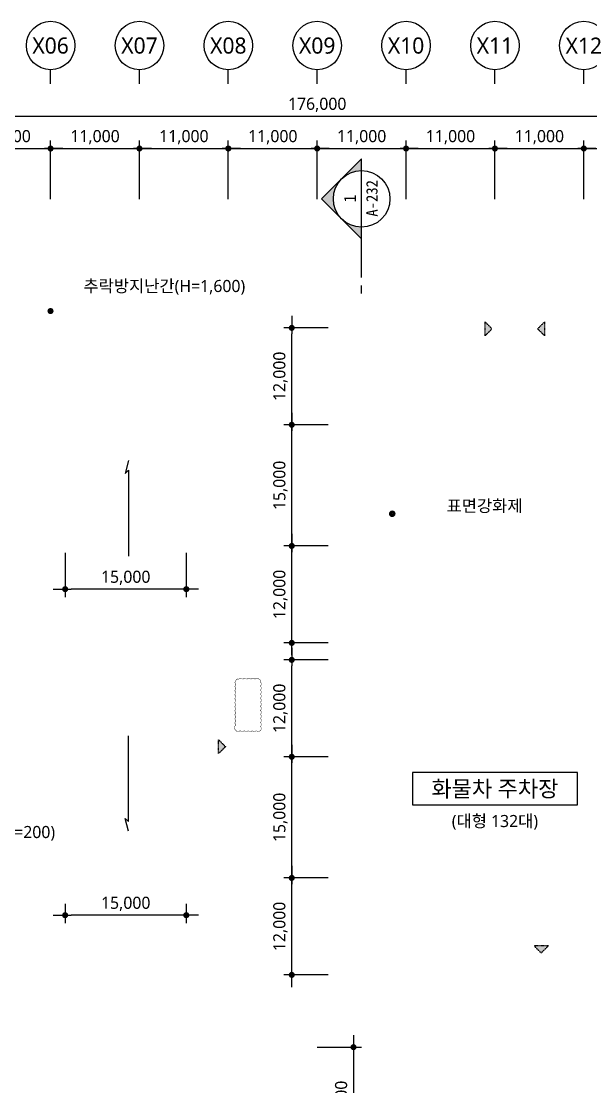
# Model space of a CAD drawing. Header units: millimetres. Extents: x 3546612 to 5615882, y 547008 to 3162891.
# Drawn here: x 4917487 to 4987964, y 2734002 to 2865891 of the extents above; entities that cross this region are included whole.
import ezdxf
from ezdxf.enums import TextEntityAlignment as Align

# ---------------------------------------------------------------- set-up
doc = ezdxf.new("R2010")
doc.units = ezdxf.units.MM
doc.linetypes.add('DASHDOTX2', pattern=[2, 1, -0.5, 0, -0.5])
for name, color, linetype, lineweight in [('A-AXIS-BUBL', 7, 'Continuous', 25), ('A-DIMS', 7, 'Continuous', 25), ('A-MKXS-LEAD', 7, 'Continuous', 25), ('A-MKXS-MAK1', 3, 'Continuous', 25), ('A-MKXS-MAK2', 3, 'DASHDOTX2', 25), ('A-MKXS-TEXT1', 3, 'Continuous', 25), ('A-MKXS-TEXT2', 7, 'Continuous', 25), ('A-XXXX-SYMB', 7, 'Continuous', 25), ('A-XXXX-TXT2', 3, 'Continuous', 25), ('REV-202205', 20, 'Continuous', 25)]:
    doc.layers.add(name, color=color, linetype=linetype, lineweight=lineweight)
doc.styles.add('HY울릉도L', font='')
doc.styles.add('돋움체', font='')
doc.styles.add('맑은고딕', font='malgun.ttf')
doc.styles.get('HY울릉도L').set_extended_font_data('HYwulM')
doc.styles.get('돋움체').set_extended_font_data('DotumChe')
doc.dimstyles.new('CDIM', dxfattribs={"dimtxt": 3, "dimasz": 1.5, "dimexe": 2, "dimexo": 1, "dimgap": 1, "dimtad": 1, "dimdec": 0, "dimrnd": 0.5, "dimzin": 0, "dimdsep": 32, "dimlunit": 6, "dimtxsty": 'HY울릉도L', "dimblk1": '_CIDOT', "dimblk2": '_CIDOT', "dimsah": 1, "dimcen": 5.5, "dimclrd": 2, "dimclre": 2, "dimclrt": 7, "dimadec": 0, "dimazin": 0, "dimtfac": 1, "dimtdec": 0, "dimtix": 1, "dimtmove": 2, "dimatfit": 1, "dimldrblk": '_CIDOT', "dimfxl": 1, "dimtolj": 1, "dimtzin": 0, "dimlwd": -1, "dimarcsym": 0})

# ---------------------------------------------------------------- blocks, each defined once
blk = doc.blocks.new('_CIDOT')
at = {"color": 0, "linetype": 'ByBlock'}
blk.add_line((2, 0), (-1, 0), dxfattribs=at)
at = {"color": 0, "linetype": 'ByBlock', "const_width": 0.5}
blk.add_lwpolyline([(-0.25, 0, 1), (0.25, 0, 1)], format="xyb", close=True, dxfattribs=at)
blk = doc.blocks.new('*D32')
at = {"layer": 'A-DIMS', "lineweight": -2, "transparency": 16777216}
for p, q in [((170693, 255621), (170693, 262871)), ((181693, 255621), (181693, 262871))]:
    blk.add_line(p, q, dxfattribs=at)
at = {"layer": 'A-DIMS', "transparency": 16777216}
blk.add_line((171443, 261871), (180943, 261871), dxfattribs=at)
at = {"layer": 'A-DIMS', "transparency": 16777216, "xscale": 750, "yscale": 750, "zscale": 750, "rotation": 180}
blk.add_blockref('_CIDOT', (170693, 261871), dxfattribs=at)
at = {"layer": 'A-DIMS', "transparency": 16777216, "xscale": 750, "yscale": 750, "zscale": 750}
blk.add_blockref('_CIDOT', (181693, 261871), dxfattribs=at)
at = {"layer": 'A-DIMS', "color": 3, "transparency": 16777216, "insert": (176193, 263275), "char_height": 1500, "attachment_point": 5, "style": '맑은고딕'}
blk.add_mtext('\\A1;11,000', dxfattribs=at)
blk = doc.blocks.new('*D33')
at = {"layer": 'A-DIMS', "lineweight": -2, "transparency": 16777216}
for p, q in [((181693, 255621), (181693, 262871)), ((192693, 255621), (192693, 262871))]:
    blk.add_line(p, q, dxfattribs=at)
at = {"layer": 'A-DIMS', "transparency": 16777216}
blk.add_line((182443, 261871), (191943, 261871), dxfattribs=at)
at = {"layer": 'A-DIMS', "transparency": 16777216, "xscale": 750, "yscale": 750, "zscale": 750, "rotation": 180}
blk.add_blockref('_CIDOT', (181693, 261871), dxfattribs=at)
at = {"layer": 'A-DIMS', "transparency": 16777216, "xscale": 750, "yscale": 750, "zscale": 750}
blk.add_blockref('_CIDOT', (192693, 261871), dxfattribs=at)
at = {"layer": 'A-DIMS', "color": 3, "transparency": 16777216, "insert": (187193, 263275), "char_height": 1500, "attachment_point": 5, "style": '맑은고딕'}
blk.add_mtext('\\A1;11,000', dxfattribs=at)
blk = doc.blocks.new('*D34')
at = {"layer": 'A-DIMS', "lineweight": -2, "transparency": 16777216}
for p, q in [((192693, 255621), (192693, 262871)), ((203693, 255621), (203693, 262871))]:
    blk.add_line(p, q, dxfattribs=at)
at = {"layer": 'A-DIMS', "transparency": 16777216}
blk.add_line((193443, 261871), (202943, 261871), dxfattribs=at)
at = {"layer": 'A-DIMS', "transparency": 16777216, "xscale": 750, "yscale": 750, "zscale": 750, "rotation": 180}
blk.add_blockref('_CIDOT', (192693, 261871), dxfattribs=at)
at = {"layer": 'A-DIMS', "transparency": 16777216, "xscale": 750, "yscale": 750, "zscale": 750}
blk.add_blockref('_CIDOT', (203693, 261871), dxfattribs=at)
at = {"layer": 'A-DIMS', "color": 3, "transparency": 16777216, "insert": (198193, 263275), "char_height": 1500, "attachment_point": 5, "style": '맑은고딕'}
blk.add_mtext('\\A1;11,000', dxfattribs=at)
blk = doc.blocks.new('*D35')
at = {"layer": 'A-DIMS', "lineweight": -2, "transparency": 16777216}
for p, q in [((203693, 255621), (203693, 262871)), ((214693, 255621), (214693, 262871))]:
    blk.add_line(p, q, dxfattribs=at)
at = {"layer": 'A-DIMS', "transparency": 16777216}
blk.add_line((204443, 261871), (213943, 261871), dxfattribs=at)
at = {"layer": 'A-DIMS', "transparency": 16777216, "xscale": 750, "yscale": 750, "zscale": 750, "rotation": 180}
blk.add_blockref('_CIDOT', (203693, 261871), dxfattribs=at)
at = {"layer": 'A-DIMS', "transparency": 16777216, "xscale": 750, "yscale": 750, "zscale": 750}
blk.add_blockref('_CIDOT', (214693, 261871), dxfattribs=at)
at = {"layer": 'A-DIMS', "color": 3, "transparency": 16777216, "insert": (209193, 263275), "char_height": 1500, "attachment_point": 5, "style": '맑은고딕'}
blk.add_mtext('\\A1;11,000', dxfattribs=at)
blk = doc.blocks.new('*D36')
at = {"layer": 'A-DIMS', "lineweight": -2, "transparency": 16777216}
for p, q in [((214693, 255621), (214693, 262871)), ((225693, 255621), (225693, 262871))]:
    blk.add_line(p, q, dxfattribs=at)
at = {"layer": 'A-DIMS', "transparency": 16777216}
blk.add_line((215443, 261871), (224943, 261871), dxfattribs=at)
at = {"layer": 'A-DIMS', "transparency": 16777216, "xscale": 750, "yscale": 750, "zscale": 750, "rotation": 180}
blk.add_blockref('_CIDOT', (214693, 261871), dxfattribs=at)
at = {"layer": 'A-DIMS', "transparency": 16777216, "xscale": 750, "yscale": 750, "zscale": 750}
blk.add_blockref('_CIDOT', (225693, 261871), dxfattribs=at)
at = {"layer": 'A-DIMS', "color": 3, "transparency": 16777216, "insert": (220193, 263275), "char_height": 1500, "attachment_point": 5, "style": '맑은고딕'}
blk.add_mtext('\\A1;11,000', dxfattribs=at)
blk = doc.blocks.new('*D37')
at = {"layer": 'A-DIMS', "lineweight": -2, "transparency": 16777216}
for p, q in [((225693, 255621), (225693, 262871)), ((236693, 255621), (236693, 262871))]:
    blk.add_line(p, q, dxfattribs=at)
at = {"layer": 'A-DIMS', "transparency": 16777216}
blk.add_line((226443, 261871), (235943, 261871), dxfattribs=at)
at = {"layer": 'A-DIMS', "transparency": 16777216, "xscale": 750, "yscale": 750, "zscale": 750, "rotation": 180}
blk.add_blockref('_CIDOT', (225693, 261871), dxfattribs=at)
at = {"layer": 'A-DIMS', "transparency": 16777216, "xscale": 750, "yscale": 750, "zscale": 750}
blk.add_blockref('_CIDOT', (236693, 261871), dxfattribs=at)
at = {"layer": 'A-DIMS', "color": 3, "transparency": 16777216, "insert": (231193, 263275), "char_height": 1500, "attachment_point": 5, "style": '맑은고딕'}
blk.add_mtext('\\A1;11,000', dxfattribs=at)
blk = doc.blocks.new('*D38')
at = {"layer": 'A-DIMS', "lineweight": -2, "transparency": 16777216}
for p, q in [((236693, 255621), (236693, 262871)), ((247693, 255621), (247693, 262871))]:
    blk.add_line(p, q, dxfattribs=at)
at = {"layer": 'A-DIMS', "transparency": 16777216}
blk.add_line((237443, 261871), (246943, 261871), dxfattribs=at)
at = {"layer": 'A-DIMS', "transparency": 16777216, "xscale": 750, "yscale": 750, "zscale": 750, "rotation": 180}
blk.add_blockref('_CIDOT', (236693, 261871), dxfattribs=at)
at = {"layer": 'A-DIMS', "transparency": 16777216, "xscale": 750, "yscale": 750, "zscale": 750}
blk.add_blockref('_CIDOT', (247693, 261871), dxfattribs=at)
at = {"layer": 'A-DIMS', "color": 3, "transparency": 16777216, "insert": (242193, 263275), "char_height": 1500, "attachment_point": 5, "style": '맑은고딕'}
blk.add_mtext('\\A1;11,000', dxfattribs=at)
blk = doc.blocks.new('*D39')
at = {"layer": 'A-DIMS', "lineweight": -2, "transparency": 16777216}
for p, q in [((247693, 255621), (247693, 262871)), ((258693, 255621), (258693, 262871))]:
    blk.add_line(p, q, dxfattribs=at)
at = {"layer": 'A-DIMS', "transparency": 16777216}
blk.add_line((248443, 261871), (257943, 261871), dxfattribs=at)
at = {"layer": 'A-DIMS', "transparency": 16777216, "xscale": 750, "yscale": 750, "zscale": 750, "rotation": 180}
blk.add_blockref('_CIDOT', (247693, 261871), dxfattribs=at)
at = {"layer": 'A-DIMS', "transparency": 16777216, "xscale": 750, "yscale": 750, "zscale": 750}
blk.add_blockref('_CIDOT', (258693, 261871), dxfattribs=at)
at = {"layer": 'A-DIMS', "color": 3, "transparency": 16777216, "insert": (253193, 263275), "char_height": 1500, "attachment_point": 5, "style": '맑은고딕'}
blk.add_mtext('\\A1;11,000', dxfattribs=at)
blk = doc.blocks.new('*D43')
at = {"layer": 'A-DIMS', "lineweight": -2, "transparency": 16777216}
for p, q in [((126693, 255621), (126693, 266871)), ((302693, 255621), (302693, 266871))]:
    blk.add_line(p, q, dxfattribs=at)
at = {"layer": 'A-DIMS', "transparency": 16777216}
blk.add_line((127443, 265871), (301943, 265871), dxfattribs=at)
at = {"layer": 'A-DIMS', "transparency": 16777216, "xscale": 750, "yscale": 750, "zscale": 750, "rotation": 180}
blk.add_blockref('_CIDOT', (126693, 265871), dxfattribs=at)
at = {"layer": 'A-DIMS', "transparency": 16777216, "xscale": 750, "yscale": 750, "zscale": 750}
blk.add_blockref('_CIDOT', (302693, 265871), dxfattribs=at)
at = {"layer": 'A-DIMS', "color": 3, "transparency": 16777216, "insert": (214693, 267275), "char_height": 1500, "attachment_point": 5, "style": '맑은고딕'}
blk.add_mtext('\\A1;176,000', dxfattribs=at)
blk = doc.blocks.new('*D67')
at = {"layer": 'A-DIMS', "lineweight": -2, "transparency": 16777216}
for p, q in [((4955462, 2759841), (4949962, 2759841)), ((4955462, 2747841), (4949962, 2747841))]:
    blk.add_line(p, q, dxfattribs=at)
at = {"layer": 'A-DIMS', "transparency": 16777216}
blk.add_line((4950962, 2748591), (4950962, 2759091), dxfattribs=at)
at = {"layer": 'A-DIMS', "transparency": 16777216, "xscale": 750, "yscale": 750, "zscale": 750}
for p, rotation in [((4950962, 2759841), 90), ((4950962, 2747841), 270)]:
    blk.add_blockref('_CIDOT', p, dxfattribs=dict(at, rotation=rotation))
at = {"layer": 'A-DIMS', "color": 3, "transparency": 16777216, "insert": (4949557, 2753841), "char_height": 1500, "attachment_point": 5, "rotation": 90, "style": '맑은고딕'}
blk.add_mtext('\\A1;12,000', dxfattribs=at)
blk = doc.blocks.new('*D70')
at = {"layer": 'A-DIMS', "lineweight": -2, "transparency": 16777216}
for p, q in [((4954106, 2738891), (4959606, 2738891)), ((4954106, 2724491), (4959606, 2724491))]:
    blk.add_line(p, q, dxfattribs=at)
at = {"layer": 'A-DIMS', "transparency": 16777216}
blk.add_line((4958606, 2738141), (4958606, 2725241), dxfattribs=at)
at = {"layer": 'A-DIMS', "transparency": 16777216, "xscale": 750, "yscale": 750, "zscale": 750}
for p, rotation in [((4958606, 2738891), 90), ((4958606, 2724491), 270)]:
    blk.add_blockref('_CIDOT', p, dxfattribs=dict(at, rotation=rotation))
at = {"layer": 'A-DIMS', "color": 3, "transparency": 16777216, "insert": (4957201, 2731691), "char_height": 1500, "attachment_point": 5, "rotation": 90, "style": '맑은고딕'}
blk.add_mtext('\\A1;14,400', dxfattribs=at)
blk = doc.blocks.new('*D72')
at = {"layer": 'A-DIMS', "lineweight": -2, "transparency": 16777216}
for p, q in [((4955462, 2774841), (4949962, 2774841)), ((4955462, 2759841), (4949962, 2759841))]:
    blk.add_line(p, q, dxfattribs=at)
at = {"layer": 'A-DIMS', "transparency": 16777216}
blk.add_line((4950962, 2760591), (4950962, 2774091), dxfattribs=at)
at = {"layer": 'A-DIMS', "transparency": 16777216, "xscale": 750, "yscale": 750, "zscale": 750}
for p, rotation in [((4950962, 2774841), 90), ((4950962, 2759841), 270)]:
    blk.add_blockref('_CIDOT', p, dxfattribs=dict(at, rotation=rotation))
at = {"layer": 'A-DIMS', "color": 3, "transparency": 16777216, "insert": (4949557, 2767341), "char_height": 1500, "attachment_point": 5, "rotation": 90, "style": '맑은고딕'}
blk.add_mtext('\\A1;15,000', dxfattribs=at)
blk = doc.blocks.new('*D73')
at = {"layer": 'A-DIMS', "lineweight": -2, "transparency": 16777216}
for p, q in [((4955462, 2815941), (4949962, 2815941)), ((4955462, 2800941), (4949962, 2800941))]:
    blk.add_line(p, q, dxfattribs=at)
at = {"layer": 'A-DIMS', "transparency": 16777216}
blk.add_line((4950962, 2801691), (4950962, 2815191), dxfattribs=at)
at = {"layer": 'A-DIMS', "transparency": 16777216, "xscale": 750, "yscale": 750, "zscale": 750}
for p, rotation in [((4950962, 2815941), 90), ((4950962, 2800941), 270)]:
    blk.add_blockref('_CIDOT', p, dxfattribs=dict(at, rotation=rotation))
at = {"layer": 'A-DIMS', "color": 3, "transparency": 16777216, "insert": (4949557, 2808441), "char_height": 1500, "attachment_point": 5, "rotation": 90, "style": '맑은고딕'}
blk.add_mtext('\\A1;15,000', dxfattribs=at)
blk = doc.blocks.new('*D74')
at = {"layer": 'A-DIMS', "lineweight": -2, "transparency": 16777216}
for p, q in [((4922912, 2800091), (4922912, 2794591)), ((4937912, 2800091), (4937912, 2794591))]:
    blk.add_line(p, q, dxfattribs=at)
at = {"layer": 'A-DIMS', "transparency": 16777216}
blk.add_line((4937162, 2795591), (4923662, 2795591), dxfattribs=at)
at = {"layer": 'A-DIMS', "transparency": 16777216, "xscale": 750, "yscale": 750, "zscale": 750, "rotation": 180}
blk.add_blockref('_CIDOT', (4922912, 2795591), dxfattribs=at)
at = {"layer": 'A-DIMS', "transparency": 16777216, "xscale": 750, "yscale": 750, "zscale": 750}
blk.add_blockref('_CIDOT', (4937912, 2795591), dxfattribs=at)
at = {"layer": 'A-DIMS', "color": 3, "transparency": 16777216, "insert": (4930412, 2796996), "char_height": 1500, "attachment_point": 5, "style": '맑은고딕'}
blk.add_mtext('\\A1;15,000', dxfattribs=at)
blk = doc.blocks.new('*D75')
at = {"layer": 'A-DIMS', "lineweight": -2, "transparency": 16777216}
for p, q in [((4955462, 2786841), (4949962, 2786841)), ((4955462, 2774841), (4949962, 2774841))]:
    blk.add_line(p, q, dxfattribs=at)
at = {"layer": 'A-DIMS', "transparency": 16777216}
blk.add_line((4950962, 2775591), (4950962, 2786091), dxfattribs=at)
at = {"layer": 'A-DIMS', "transparency": 16777216, "xscale": 750, "yscale": 750, "zscale": 750}
for p, rotation in [((4950962, 2786841), 90), ((4950962, 2774841), 270)]:
    blk.add_blockref('_CIDOT', p, dxfattribs=dict(at, rotation=rotation))
at = {"layer": 'A-DIMS', "color": 3, "transparency": 16777216, "insert": (4949557, 2780841), "char_height": 1500, "attachment_point": 5, "rotation": 90, "style": '맑은고딕'}
blk.add_mtext('\\A1;12,000', dxfattribs=at)
blk = doc.blocks.new('*D76')
at = {"layer": 'A-DIMS', "lineweight": -2, "transparency": 16777216}
for p, q in [((4922912, 2756641), (4922912, 2754231)), ((4937912, 2756641), (4937912, 2754231))]:
    blk.add_line(p, q, dxfattribs=at)
at = {"layer": 'A-DIMS', "transparency": 16777216}
blk.add_line((4937162, 2755231), (4923662, 2755231), dxfattribs=at)
at = {"layer": 'A-DIMS', "transparency": 16777216, "xscale": 750, "yscale": 750, "zscale": 750, "rotation": 180}
blk.add_blockref('_CIDOT', (4922912, 2755231), dxfattribs=at)
at = {"layer": 'A-DIMS', "transparency": 16777216, "xscale": 750, "yscale": 750, "zscale": 750}
blk.add_blockref('_CIDOT', (4937912, 2755231), dxfattribs=at)
at = {"layer": 'A-DIMS', "color": 3, "transparency": 16777216, "insert": (4930412, 2756636), "char_height": 1500, "attachment_point": 5, "style": '맑은고딕'}
blk.add_mtext('\\A1;15,000', dxfattribs=at)
blk = doc.blocks.new('*D79')
at = {"layer": 'A-DIMS', "lineweight": -2, "transparency": 16777216}
for p, q in [((4955462, 2800941), (4949962, 2800941)), ((4955462, 2788941), (4949962, 2788941))]:
    blk.add_line(p, q, dxfattribs=at)
at = {"layer": 'A-DIMS', "transparency": 16777216}
blk.add_line((4950962, 2789691), (4950962, 2800191), dxfattribs=at)
at = {"layer": 'A-DIMS', "transparency": 16777216, "xscale": 750, "yscale": 750, "zscale": 750}
for p, rotation in [((4950962, 2800941), 90), ((4950962, 2788941), 270)]:
    blk.add_blockref('_CIDOT', p, dxfattribs=dict(at, rotation=rotation))
at = {"layer": 'A-DIMS', "color": 3, "transparency": 16777216, "insert": (4949557, 2794941), "char_height": 1500, "attachment_point": 5, "rotation": 90, "style": '맑은고딕'}
blk.add_mtext('\\A1;12,000', dxfattribs=at)
blk = doc.blocks.new('*D80')
at = {"layer": 'A-DIMS', "lineweight": -2, "transparency": 16777216}
for p, q in [((4955462, 2827941), (4949962, 2827941)), ((4955462, 2815941), (4949962, 2815941))]:
    blk.add_line(p, q, dxfattribs=at)
at = {"layer": 'A-DIMS', "transparency": 16777216}
blk.add_line((4950962, 2816691), (4950962, 2827191), dxfattribs=at)
at = {"layer": 'A-DIMS', "transparency": 16777216, "xscale": 750, "yscale": 750, "zscale": 750}
for p, rotation in [((4950962, 2827941), 90), ((4950962, 2815941), 270)]:
    blk.add_blockref('_CIDOT', p, dxfattribs=dict(at, rotation=rotation))
at = {"layer": 'A-DIMS', "color": 3, "transparency": 16777216, "insert": (4949557, 2821941), "char_height": 1500, "attachment_point": 5, "rotation": 90, "style": '맑은고딕'}
blk.add_mtext('\\A1;12,000', dxfattribs=at)
blk = doc.blocks.new('A$C46A32BF9')
at = {"layer": 'A-MKXS-MAK1'}
h = blk.add_hatch(color=256, dxfattribs=at)
h.paths.add_polyline_path([(215243, 255634), (217718, 253159, -0.4142136), (217718, 258109)])
h.paths.add_polyline_path([(217718, 253159), (220193, 250684), (220193, 252134, -0.1989124)])
h.paths.add_polyline_path([(217718, 258109, -0.1989124), (220193, 259134), (220193, 260583)])
for p, q in [((220193, 260583), (215243, 255634)), ((220193, 245906), (220193, 260583)), ((220193, 250684), (215243, 255634)), ((220193, 243906), (220193, 244906))]:
    blk.add_line(p, q, dxfattribs=at)
blk.add_circle((220193, 255634), 3500, dxfattribs=at)
at = {"layer": 'A-MKXS-TEXT2', "style": '돋움체'}
for s, height, p in [('A-232', 1400, (221470, 255705)), ('1', 1500, (218750, 255676))]:
    blk.add_text(s, height=height, rotation=90, dxfattribs=at).set_placement(p, align=Align.MIDDLE)
blk = doc.blocks.new('글_물류차량주차장')
at = {"layer": 'A-XXXX-TXT2', "color": 0}
blk.add_lwpolyline([(-10200, -2000), (10200, -2000), (10200, 2000), (-10200, 2000)], close=True, dxfattribs=at)
at = {"layer": 'A-XXXX-TXT2', "style": '맑은고딕'}
blk.add_text('화물차 주차장', height=2000, dxfattribs=at).set_placement((0, 0), align=Align.MIDDLE_CENTER)
blk = doc.blocks.new('DIM(210222)')
for p, q in [((181693, 269870.6), (181693, 271620.6)), ((192693, 269870.6), (192693, 271620.6)), ((203693, 269870.6), (203693, 271620.6)), ((214693, 269870.6), (214693, 271620.6)), ((225693, 269870.6), (225693, 271620.6)), ((236693, 269870.6), (236693, 271620.6)), ((247693, 269870.6), (247693, 271620.6))]:
    blk.add_line(p, q)
at = {"layer": 'A-AXIS-BUBL', "ltscale": 0.2}
for centre in [(181693, 274620.6), (192693, 274620.6), (203693, 274620.6), (214693, 274620.6), (225693, 274620.6), (236693, 274620.6), (247693, 274620.6)]:
    blk.add_circle(centre, 3000, dxfattribs=at)
at = {"layer": 'A-XXXX-TXT2', "ltscale": 0.2, "style": '맑은고딕'}
for s, p in [('X06', (181693, 274620.6)), ('X07', (192693, 274620.6)), ('X08', (203693, 274620.6)), ('X09', (214693, 274620.6)), ('X10', (225693, 274620.6)), ('X11', (236693, 274620.6)), ('X12', (247693, 274620.6))]:
    blk.add_text(s, height=2000, dxfattribs=at).set_placement(p, align=Align.MIDDLE)
at = {"layer": 'A-DIMS'}
for p1, p2, distance, picture, middle in [((126693, 255120.6), (302693, 255120.6), 10750, '*D43', (214693, 267275.5)), ((170693, 255120.6), (181693, 255120.6), 6750, '*D32', (176193, 263275.5)), ((181693, 255120.6), (192693, 255120.6), 6750, '*D33', (187193, 263275.5)), ((192693, 255120.6), (203693, 255120.6), 6750, '*D34', (198193, 263275.5)), ((203693, 255120.6), (214693, 255120.6), 6750, '*D35', (209193, 263275.5)), ((214693, 255120.6), (225693, 255120.6), 6750, '*D36', (220193, 263275.5)), ((225693, 255120.6), (236693, 255120.6), 6750, '*D37', (231193, 263275.5)), ((236693, 255120.6), (247693, 255120.6), 6750, '*D38', (242193, 263275.5)), ((247693, 255120.6), (258693, 255120.6), 6750, '*D39', (253193, 263275.5))]:
    dim = blk.add_aligned_dim(p1=p1, p2=p2, distance=distance, dimstyle='CDIM', override={"dimscale": 500, "dimtxsty": '맑은고딕', "dimclrd": 256, "dimclre": 256, "dimclrt": 3}, dxfattribs=at)
    dim.commit()
    dim.dimension.update_dxf_attribs({"geometry": picture, "text_midpoint": middle})

msp = doc.modelspace()

# ---------------------------------------------------------------- hatches: boundary and pattern name
h = msp.add_hatch(color=240)
h.dxf.hatch_style = 1
h.paths.add_polyline_path([(4974862.8, 2826941.3), (4975742.6, 2827821), (4974862.8, 2828700.8)])
h = msp.add_hatch(color=240)
h.dxf.hatch_style = 1
h.paths.add_polyline_path([(4982260.8, 2826941.3), (4981381.1, 2827821), (4982260.8, 2828700.8)])
h = msp.add_hatch(color=240)
h.dxf.hatch_style = 1
h.paths.add_polyline_path([(4941881.3, 2776991.2), (4942761.1, 2776111.4), (4941881.3, 2775231.7)])
h = msp.add_hatch(color=240)
h.dxf.hatch_style = 1
h.paths.add_polyline_path([(4980961.9, 2751421.7), (4981841.6, 2750542), (4982721.4, 2751421.7)])

# ---------------------------------------------------------------- linework, layer by layer
at = {"layer": 'A-MKXS-LEAD'}
for points, const_width in [([(4920914.7, 2830025, -1), (4921289.7, 2830025, -1)], 375), ([(4963189.8, 2804944.9, 1), (4963604.4, 2804903.4, 1)], 400)]:
    msp.add_lwpolyline(points, format="xyb", close=True, dxfattribs=dict(at, const_width=const_width))
at = {"layer": 'A-MKXS-MAK2', "color": 240}
for points in [[(4974862.8, 2826941.3), (4975742.6, 2827821), (4974862.8, 2828700.8)], [(4982260.8, 2826941.3), (4981381.1, 2827821), (4982260.8, 2828700.8)], [(4941881.3, 2776991.2), (4942761.1, 2776111.4), (4941881.3, 2775231.7)], [(4980961.9, 2751421.7), (4981841.6, 2750542), (4982721.4, 2751421.7)]]:
    msp.add_lwpolyline(points, close=True, dxfattribs=at)
at = {"layer": 'A-XXXX-SYMB'}
for points in [[(4930746.7, 2811516.7), (4930346.7, 2809916.7), (4930746.7, 2810316.7), (4930746.7, 2799696.9)], [(4930746.7, 2765622.1), (4930346.7, 2767222.1), (4930746.7, 2766822.1), (4930746.7, 2777441.8)]]:
    msp.add_lwpolyline(points, dxfattribs=at)
at = {"layer": 'REV-202205', "const_width": 50}
msp.add_lwpolyline([(4944061.8, 2778091.2, 0.52056705), (4944561.8, 2778091.2, 0.52056705), (4945061.8, 2778091.2, 0.52056705), (4945561.8, 2778091.2, 0.52056705), (4946061.8, 2778091.2, 0.52056705), (4946561.8, 2778091.2, 0.52056705), (4947061.8, 2778091.2, 0.52056705), (4947061.8, 2778591.2, 0.52056705), (4947061.8, 2779091.2, 0.52056705), (4947061.8, 2779591.2, 0.52056705), (4947061.8, 2780091.2, 0.52056705), (4947061.8, 2780591.2, 0.52056705), (4947061.8, 2781091.2, 0.52056705), (4947061.8, 2781591.2, 0.52056705), (4947061.8, 2782091.2, 0.52056705), (4947061.8, 2782591.2, 0.52056705), (4947061.8, 2783091.2, 0.52056705), (4947061.8, 2783591.2, 0.52056705), (4947061.8, 2784091.2, 0.52056705), (4946911.8, 2784441.2, 0.52056705), (4946411.8, 2784441.2, 0.52056705), (4945911.8, 2784441.2, 0.52056705), (4945411.8, 2784441.2, 0.52056705), (4944911.8, 2784441.2, 0.52056705), (4944411.8, 2784441.2, 0.52056705), (4944061.8, 2784291.2, 0.52056705), (4944061.8, 2783791.2, 0.52056705), (4944061.8, 2783291.2, 0.52056705), (4944061.8, 2782791.2, 0.52056705), (4944061.8, 2782291.2, 0.52056705), (4944061.8, 2781791.2, 0.52056705), (4944061.8, 2781291.2, 0.52056705), (4944061.8, 2780791.2, 0.52056705), (4944061.8, 2780291.2, 0.52056705), (4944061.8, 2779791.2, 0.52056705), (4944061.8, 2779291.2, 0.52056705), (4944061.8, 2778791.2, 0.52056705)], format="xyb", close=True, dxfattribs=at)

# ---------------------------------------------------------------- block references
for name, p in [('DIM(210222)', (4739418.8, 2588270.6)), ('A$C46A32BF9', (4739418.8, 2588270.6)), ('글_물류차량주차장', (4976111.8, 2770891.2))]:
    msp.add_blockref(name, p)

# ---------------------------------------------------------------- texts
at = {"style": '맑은고딕'}
msp.add_text('(대형 132대)', height=1500, dxfattribs=at).set_placement((4976111.8, 2766891.2), align=Align.MIDDLE_CENTER)
at = {"layer": 'A-MKXS-TEXT1'}
for s, style, p in [('추락방지난간(H=1,600)', '맑은고딕', (4925173.1, 2833122.5)), ('표면강화제', '돋움체', (4970118.7, 2805911.9)), ('무소음 트렌치(W=200)', '맑은고딕', (4902408.2, 2765528.8))]:
    msp.add_text(s, height=1500, dxfattribs=dict(at, style=style)).set_placement(p, align=Align.MIDDLE_LEFT)

# ---------------------------------------------------------------- dimensions: what is measured, and where the dimension line sits
at = {"layer": 'A-DIMS'}
for p1, p2, distance, picture, middle in [((4955961.8, 2815941.2), (4955961.8, 2827941.2), 5000, '*D80', (4949556.9, 2821941.2)), ((4955961.8, 2800941.2), (4955961.8, 2815941.2), 5000, '*D73', (4949556.9, 2808441.2)), ((4955961.8, 2788941.2), (4955961.8, 2800941.2), 5000, '*D79', (4949556.9, 2794941.2)), ((4937911.8, 2800591.2), (4922911.8, 2800591.2), 5000, '*D74', (4930411.8, 2796996.1)), ((4955961.8, 2774841.2), (4955961.8, 2786841.2), 5000, '*D75', (4949556.9, 2780841.2)), ((4955961.8, 2759841.2), (4955961.8, 2774841.2), 5000, '*D72', (4949556.9, 2767341.2)), ((4955961.8, 2747841.2), (4955961.8, 2759841.2), 5000, '*D67', (4949556.9, 2753841.2)), ((4937911.8, 2757141.2), (4922911.8, 2757141.2), 1910.6, '*D76', (4930411.8, 2756635.5)), ((4953606.3, 2738891.2), (4953606.3, 2724491.2), 5000, '*D70', (4957201.4, 2731691.2))]:
    dim = msp.add_aligned_dim(p1=p1, p2=p2, distance=distance, dimstyle='CDIM', override={"dimscale": 500, "dimtxsty": '맑은고딕', "dimclrd": 256, "dimclre": 256, "dimclrt": 3}, dxfattribs=at)
    dim.commit()
    dim.dimension.update_dxf_attribs({"geometry": picture, "text_midpoint": middle})

doc.saveas('drawing.dxf')
